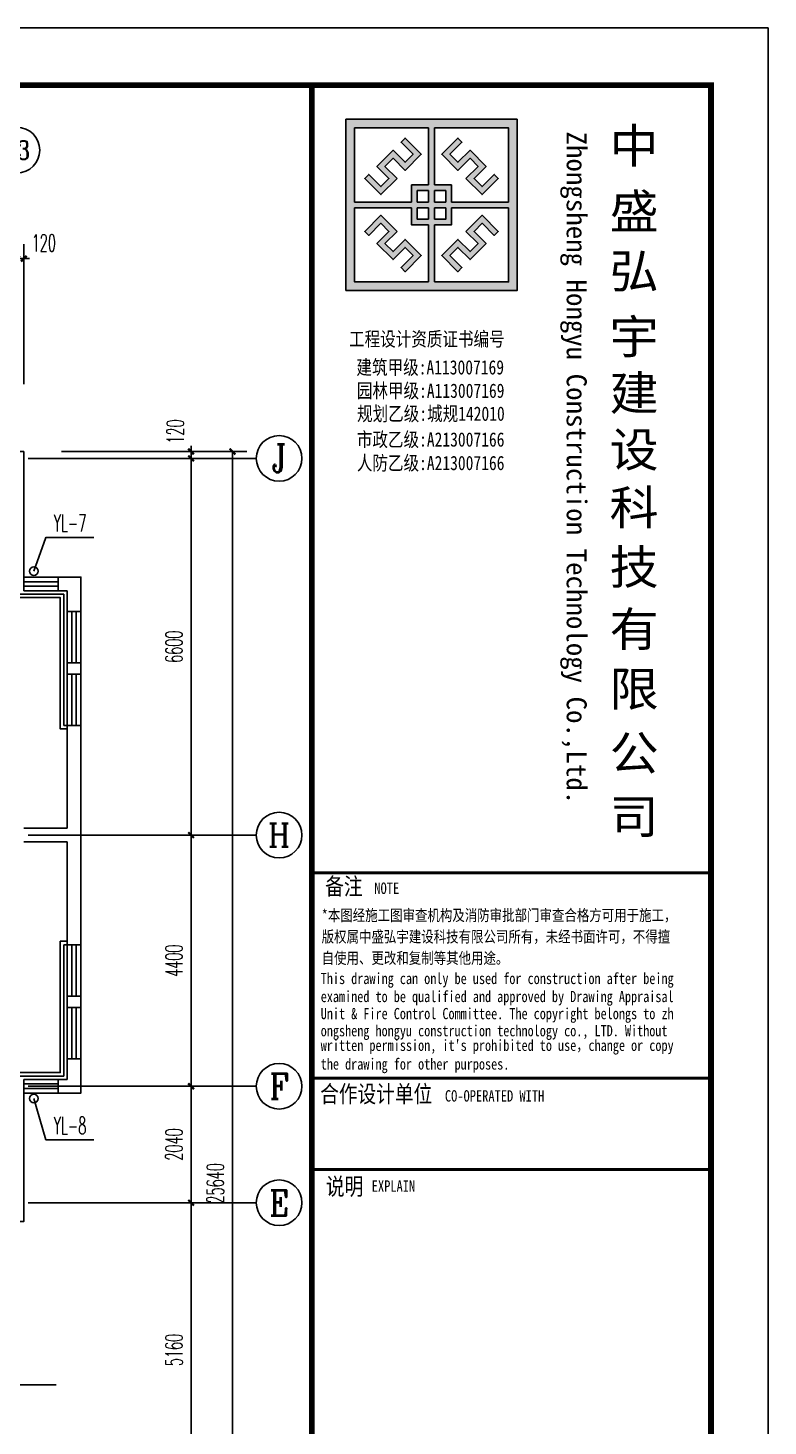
# Model space of a CAD drawing. Header units: inches. Extents: x -1293886 to -986005, y -15154 to 203628.
# Drawn here: x -1185059 to -1172084, y 2354 to 26846 of the extents above; entities that cross this region are included whole.
import ezdxf
from ezdxf.enums import TextEntityAlignment as Align

# ---------------------------------------------------------------- set-up
doc = ezdxf.new("R2010")
doc.units = ezdxf.units.IN
doc.header["$LTSCALE"] = 100
doc.header["$MEASUREMENT"] = 0
doc.linetypes.add('W_P', pattern=[7, 6, -1])
doc.layers.get('0').update_dxf_attribs({"color": 252})
for name, color, linetype in [('AXIS_TEXT', 7, 'Continuous'), ('TK', 142, 'Continuous'), ('WP_Y', 6, 'W_P'), ('WP_Y_LGBH', 4, 'Continuous')]:
    doc.layers.add(name, color=color, linetype=linetype)
doc.styles.add('_TCH_AXIS', font='COMPLEX', dxfattribs={"bigfont": 'GBCBIG'})
doc.styles.add('COMPLEX', font='COMPLEX')
doc.styles.add('DIM_FONT', font='bzxw.shx', dxfattribs={"width": 0.55, "bigfont": 'bzhz.shx'})
doc.styles.add('HYZT1', font='SimSun.ttf', dxfattribs={"width": 0.8})
doc.styles.add('HYZT2', font='SIMHEI.TTF', dxfattribs={"width": 0.8})
doc.styles.add('HZ', font='SIMPLEX.SHX', dxfattribs={"width": 0.55, "bigfont": 'HZTXT.SHX'})
doc.styles.add('HZ2', font='ROMAND.SHX', dxfattribs={"width": 0.7, "bigfont": 'HZTXT.SHX'})
doc.styles.get("Standard").update_dxf_attribs({"font": 'txt.shx', "bigfont": 'bzhz.shx'})
doc.dimstyles.new('DIMN', dxfattribs={"dimtxt": 300, "dimasz": 100, "dimexe": 250, "dimexo": 300, "dimgap": 150, "dimtad": 1, "dimdec": 0, "dimzin": 0, "dimdsep": 46, "dimtxsty": 'DIM_FONT', "dimblk": 'ARCHTICK', "dimcen": 0.09, "dimclrt": 7, "dimazin": 2, "dimtfac": 1, "dimtdec": 0, "dimtix": 1, "dimtmove": 2, "dimatfit": 3, "dimldrblk": 'ARCHTICK', "dimfxl": 0, "dimtolj": 1, "dimtzin": 0, "dimarcsym": 0})

# ---------------------------------------------------------------- blocks, each defined once
blk = doc.blocks.new('_ArchTick')
at = {"color": 0, "linetype": 'ByBlock', "const_width": 0.4}
blk.add_lwpolyline([(-0.5, -0.5), (0.5, 0.5)], dxfattribs=at)
blk = doc.blocks.new('*D341')
at = {"color": 0, "lineweight": -2}
for p, q in [((-1184399, 6266), (-1181949, 6266)), ((-1182199, 1106), (-1182199, 6266)), ((-1184399, 1106), (-1181949, 1106))]:
    blk.add_line(p, q, dxfattribs=at)
at = {"layer": 'Defpoints', "color": 0}
for p in [(-1184699, 6266), (-1182199, 6266), (-1184699, 1106)]:
    blk.add_point(p, dxfattribs=at)
at = {"color": 0, "lineweight": -2, "xscale": 100, "yscale": 100, "zscale": 100}
for p, rotation in [((-1182199, 6266), 90), ((-1182199, 1106), 270)]:
    blk.add_blockref('_ArchTick', p, dxfattribs=dict(at, rotation=rotation))
at = {"color": 7, "insert": (-1182499, 3686), "char_height": 300, "attachment_point": 5, "rotation": 90, "style": 'HZ'}
blk.add_mtext('\\A1;5160', dxfattribs=at)
blk = doc.blocks.new('*D342')
at = {"color": 0, "lineweight": -2}
for p, q in [((-1184399, 8306), (-1181949, 8306)), ((-1182199, 6266), (-1182199, 8306)), ((-1184399, 6266), (-1181949, 6266))]:
    blk.add_line(p, q, dxfattribs=at)
at = {"layer": 'Defpoints', "color": 0}
for p in [(-1184699, 8306), (-1182199, 8306), (-1184699, 6266)]:
    blk.add_point(p, dxfattribs=at)
at = {"color": 0, "lineweight": -2, "xscale": 100, "yscale": 100, "zscale": 100}
for p, rotation in [((-1182199, 8306), 90), ((-1182199, 6266), 270)]:
    blk.add_blockref('_ArchTick', p, dxfattribs=dict(at, rotation=rotation))
at = {"color": 7, "insert": (-1182499, 7286), "char_height": 300, "attachment_point": 5, "rotation": 90, "style": 'HZ'}
blk.add_mtext('\\A1;2040', dxfattribs=at)
blk = doc.blocks.new('*D343')
at = {"color": 0, "lineweight": -2}
for p, q in [((-1184399, 12706), (-1181949, 12706)), ((-1182199, 8306), (-1182199, 12706)), ((-1184399, 8306), (-1181949, 8306))]:
    blk.add_line(p, q, dxfattribs=at)
at = {"layer": 'Defpoints', "color": 0}
for p in [(-1184699, 12706), (-1182199, 12706), (-1184699, 8306)]:
    blk.add_point(p, dxfattribs=at)
at = {"color": 0, "lineweight": -2, "xscale": 100, "yscale": 100, "zscale": 100}
for p, rotation in [((-1182199, 12706), 90), ((-1182199, 8306), 270)]:
    blk.add_blockref('_ArchTick', p, dxfattribs=dict(at, rotation=rotation))
at = {"color": 7, "insert": (-1182499, 10506), "char_height": 300, "attachment_point": 5, "rotation": 90, "style": 'HZ'}
blk.add_mtext('\\A1;4400', dxfattribs=at)
blk = doc.blocks.new('*D344')
at = {"color": 0, "lineweight": -2}
for p, q in [((-1184399, 19306), (-1181949, 19306)), ((-1182199, 12706), (-1182199, 19306)), ((-1184399, 12706), (-1181949, 12706))]:
    blk.add_line(p, q, dxfattribs=at)
at = {"layer": 'Defpoints', "color": 0}
for p in [(-1184699, 19306), (-1182199, 19306), (-1184699, 12706)]:
    blk.add_point(p, dxfattribs=at)
at = {"color": 0, "lineweight": -2, "xscale": 100, "yscale": 100, "zscale": 100}
for p, rotation in [((-1182199, 19306), 90), ((-1182199, 12706), 270)]:
    blk.add_blockref('_ArchTick', p, dxfattribs=dict(at, rotation=rotation))
at = {"color": 7, "insert": (-1182499, 16006), "char_height": 300, "attachment_point": 5, "rotation": 90, "style": 'HZ'}
blk.add_mtext('\\A1;6600', dxfattribs=at)
blk = doc.blocks.new('*D345')
at = {"color": 0, "lineweight": -2}
for p, q in [((-1184399, 19426), (-1181949, 19426)), ((-1182199, 19426), (-1182199, 19526)), ((-1182199, 19306), (-1182199, 19426)), ((-1184399, 19306), (-1181949, 19306)), ((-1182199, 19306), (-1182199, 19206))]:
    blk.add_line(p, q, dxfattribs=at)
at = {"layer": 'Defpoints', "color": 0}
for p in [(-1184699, 19426), (-1182199, 19426), (-1184699, 19306)]:
    blk.add_point(p, dxfattribs=at)
at = {"color": 0, "lineweight": -2, "xscale": 100, "yscale": 100, "zscale": 100}
for p, rotation in [((-1182199, 19426), 270), ((-1182199, 19306), 90)]:
    blk.add_blockref('_ArchTick', p, dxfattribs=dict(at, rotation=rotation))
at = {"color": 7, "insert": (-1182474, 19776), "char_height": 300, "attachment_point": 5, "rotation": 90, "style": 'HZ'}
blk.add_mtext('\\A1;120', dxfattribs=at)
blk = doc.blocks.new('*D346')
at = {"color": 0, "lineweight": -2}
for p, q in [((-1184473, 19426), (-1181223, 19426)), ((-1181473, -6214), (-1181473, 19426)), ((-1184473, -6214), (-1181223, -6214))]:
    blk.add_line(p, q, dxfattribs=at)
at = {"layer": 'Defpoints', "color": 0}
for p in [(-1184773, 19426), (-1181473, 19426), (-1184773, -6214)]:
    blk.add_point(p, dxfattribs=at)
at = {"color": 0, "lineweight": -2, "xscale": 100, "yscale": 100, "zscale": 100}
for p, rotation in [((-1181473, 19426), 90), ((-1181473, -6214), 270)]:
    blk.add_blockref('_ArchTick', p, dxfattribs=dict(at, rotation=rotation))
at = {"color": 7, "insert": (-1181773, 6606), "char_height": 300, "attachment_point": 5, "rotation": 90, "style": 'HZ'}
blk.add_mtext('\\A1;25640', dxfattribs=at)
blk = doc.blocks.new('*D368')
at = {"color": 0, "lineweight": -2}
for p, q in [((-1185251, 20606), (-1185251, 23056)), ((-1185131, 20606), (-1185131, 23056)), ((-1185251, 22806), (-1185351, 22806)), ((-1185251, 22806), (-1185131, 22806)), ((-1185131, 22806), (-1185031, 22806))]:
    blk.add_line(p, q, dxfattribs=at)
at = {"layer": 'Defpoints', "color": 0}
for p in [(-1185131, 22806), (-1185251, 20306), (-1185131, 20306)]:
    blk.add_point(p, dxfattribs=at)
at = {"color": 0, "lineweight": -2, "xscale": 100, "yscale": 100, "zscale": 100}
blk.add_blockref('_ArchTick', (-1185251, 22806), dxfattribs=at)
at = {"color": 0, "lineweight": -2, "xscale": 100, "yscale": 100, "zscale": 100, "rotation": 180}
blk.add_blockref('_ArchTick', (-1185131, 22806), dxfattribs=at)
at = {"color": 7, "insert": (-1184781, 23081), "char_height": 300, "attachment_point": 5, "style": 'HZ'}
blk.add_mtext('\\A1;120', dxfattribs=at)
blk = doc.blocks.new('_AXISO')
blk.add_circle((0, 0), 0.5)
at = {"layer": 'AXIS_TEXT', "style": 'COMPLEX', "width": 1.041667}
blk.add_attdef('A', text='', height=0.56, dxfattribs=at).set_placement((-0.25, -0.28), (0.25, -0.28), align=Align.FIT)
blk = doc.blocks.new('$TCHSYS$WIN2D')
for p, q in [((-0.5, 0.5), (0.5, 0.5)), ((-0.5, 0.5), (-0.5, -0.5)), ((0.5, 0.5), (0.5, -0.5)), ((0.5, 0.167), (-0.5, 0.167)), ((0.5, -0.167), (-0.5, -0.167)), ((-0.5, -0.5), (0.5, -0.5))]:
    blk.add_line(p, q)
blk = doc.blocks.new('$LIGUAN')
at = {"color": 0, "linetype": 'Continuous'}
blk.add_circle((0, 0), 0.5, dxfattribs=at)
at = {"color": 0, "flags": 1}
for tag in ['THICK', 'BG_D', 'BG_T']:
    blk.add_attdef(tag, (0, 0), '', height=0.0001, dxfattribs=at)
blk = doc.blocks.new('A$C05385F37')
at = {"layer": 'TK'}
h = blk.add_hatch(color=256, dxfattribs=at)
h.paths.add_polyline_path([(-4400, -1600), (-7400, -1600), (-7400, -4600), (-4400, -4600)])
h.paths.add_polyline_path([(-4550, -3150), (-4550, -4450), (-5850, -4450), (-5850, -3450), (-5550, -3450), (-5550, -3150)], flags=16)
h.paths.add_polyline_path([(-4550, -3050), (-5550, -3050), (-5550, -2750), (-5850, -2750), (-5850, -1750), (-4550, -1750)], flags=16)
h.paths.add_polyline_path([(-4730, -3563), (-4801, -3634), (-5013, -3422), (-5154, -3563), (-4943, -3775), (-5225, -4058), (-5437, -3846), (-5578, -3987), (-5366, -4199), (-5437, -4270), (-5720, -3987), (-5437, -3704), (-5225, -3917), (-5084, -3775), (-5296, -3563), (-5013, -3280)], flags=0)
h.paths.add_polyline_path([(-5013, -2920), (-5296, -2637), (-5084, -2425), (-5225, -2283), (-5437, -2496), (-5720, -2213), (-5437, -1930), (-5366, -2001), (-5578, -2213), (-5437, -2354), (-5225, -2142), (-4943, -2425), (-5154, -2637), (-5013, -2778), (-4801, -2566), (-4730, -2637)], flags=0)
h.paths.add_polyline_path([(-5650, -3150), (-5650, -3350), (-5850, -3350), (-5850, -3150)], flags=16)
h.paths.add_polyline_path([(-5650, -3050), (-5850, -3050), (-5850, -2850), (-5650, -2850)], flags=16)
h.paths.add_polyline_path([(-5950, -3150), (-5950, -3350), (-6150, -3350), (-6150, -3150)], flags=16)
h.paths.add_polyline_path([(-5950, -3050), (-6150, -3050), (-6150, -2850), (-5950, -2850)], flags=16)
h.paths.add_polyline_path([(-5950, -3450), (-5950, -4450), (-7250, -4450), (-7250, -3150), (-6250, -3150), (-6250, -3450)], flags=16)
h.paths.add_polyline_path([(-5950, -2750), (-6250, -2750), (-6250, -3050), (-7250, -3050), (-7250, -1750), (-5950, -1750)], flags=16)
h.paths.add_polyline_path([(-6080, -3987), (-6363, -4270), (-6434, -4199), (-6222, -3987), (-6363, -3846), (-6575, -4058), (-6857, -3775), (-6646, -3563), (-6787, -3422), (-6999, -3634), (-7070, -3563), (-6787, -3280), (-6504, -3563), (-6716, -3775), (-6575, -3917), (-6363, -3704)], flags=0)
h.paths.add_polyline_path([(-6080, -2213), (-6363, -2496), (-6575, -2283), (-6716, -2425), (-6504, -2637), (-6787, -2920), (-7070, -2637), (-6999, -2566), (-6787, -2778), (-6646, -2637), (-6857, -2425), (-6575, -2142), (-6363, -2354), (-6222, -2213), (-6434, -2001), (-6363, -1930)], flags=0)
for points in [[(-6575, -2283), (-6363, -2496), (-6080, -2213), (-6363, -1930), (-6434, -2001), (-6222, -2213), (-6363, -2354), (-6575, -2142), (-6857, -2425), (-6646, -2637), (-6787, -2778), (-6999, -2566), (-7070, -2637), (-6787, -2920), (-6504, -2637), (-6716, -2425)], [(-5084, -2425), (-5296, -2637), (-5013, -2920), (-4730, -2637), (-4801, -2566), (-5013, -2778), (-5154, -2637), (-4943, -2425), (-5225, -2142), (-5437, -2354), (-5578, -2213), (-5366, -2001), (-5437, -1930), (-5720, -2213), (-5437, -2496), (-5225, -2283)], [(-6716, -3775), (-6504, -3563), (-6787, -3280), (-7070, -3563), (-6999, -3634), (-6787, -3422), (-6646, -3563), (-6857, -3775), (-6575, -4058), (-6363, -3846), (-6222, -3987), (-6434, -4199), (-6363, -4270), (-6080, -3987), (-6363, -3704), (-6575, -3917)], [(-5225, -3917), (-5437, -3704), (-5720, -3987), (-5437, -4270), (-5366, -4199), (-5578, -3987), (-5437, -3846), (-5225, -4058), (-4943, -3775), (-5154, -3563), (-5013, -3422), (-4801, -3634), (-4730, -3563), (-5013, -3280), (-5296, -3563), (-5084, -3775)]]:
    blk.add_hatch(color=256, dxfattribs=at).paths.add_polyline_path(points)
for p, q in [((-8000, -1000), (-1000, -1000)), ((-1000, -1000), (-1000, -26100)), ((-5950, -1750), (-5950, -2750)), ((-5850, -1750), (-5850, -2750)), ((-5950, -2850), (-5950, -3050)), ((-5850, -2850), (-5850, -3050)), ((-7250, -3050), (-6250, -3050)), ((-7250, -3150), (-6250, -3150)), ((-6150, -3050), (-5950, -3050)), ((-6150, -3150), (-5950, -3150)), ((-5950, -3150), (-5950, -3350)), ((-5850, -3050), (-5650, -3050)), ((-5850, -3150), (-5650, -3150)), ((-5850, -3150), (-5850, -3350)), ((-5550, -3050), (-4550, -3050)), ((-5550, -3150), (-4550, -3150)), ((-5950, -3450), (-5950, -4450)), ((-5850, -3450), (-5850, -4450)), ((-8000, -14800), (-1000, -14800))]:
    blk.add_line(p, q, dxfattribs=at)
for points, const_width in [([(-8000, -1000), (-8000, -41000)], 100), ([(-8000, -14800), (-1000, -14800)], 50), ([(-1000, -18400), (-8000, -18400)], 50), ([(-1000, -20000), (-8000, -20000)], 50)]:
    blk.add_lwpolyline(points, dxfattribs=dict(at, const_width=const_width))
for points in [[(-7400, -4600), (-4400, -4600), (-4400, -1600), (-7400, -1600)], [(-6504, -2637), (-6787, -2920), (-7070, -2637), (-6999, -2566), (-6787, -2778), (-6646, -2637), (-6857, -2425), (-6575, -2142), (-6363, -2354), (-6222, -2213), (-6434, -2001), (-6363, -1930), (-6080, -2213), (-6363, -2496), (-6575, -2283), (-6716, -2425)], [(-5296, -2637), (-5013, -2920), (-4730, -2637), (-4801, -2566), (-5013, -2778), (-5154, -2637), (-4943, -2425), (-5225, -2142), (-5437, -2354), (-5578, -2213), (-5366, -2001), (-5437, -1930), (-5720, -2213), (-5437, -2496), (-5225, -2283), (-5084, -2425)], [(-6504, -3563), (-6787, -3280), (-7070, -3563), (-6999, -3634), (-6787, -3422), (-6646, -3563), (-6857, -3775), (-6575, -4058), (-6363, -3846), (-6222, -3987), (-6434, -4199), (-6363, -4270), (-6080, -3987), (-6363, -3704), (-6575, -3917), (-6716, -3775)], [(-5296, -3563), (-5013, -3280), (-4730, -3563), (-4801, -3634), (-5013, -3422), (-5154, -3563), (-4943, -3775), (-5225, -4058), (-5437, -3846), (-5578, -3987), (-5366, -4199), (-5437, -4270), (-5720, -3987), (-5437, -3704), (-5225, -3917), (-5084, -3775)]]:
    blk.add_lwpolyline(points, close=True, dxfattribs=at)
for points in [[(-5950, -1750), (-7250, -1750), (-7250, -3050)], [(-4550, -3050), (-4550, -1750), (-5850, -1750)], [(-5950, -2750), (-6250, -2750), (-6250, -3050)], [(-5950, -2850), (-6150, -2850), (-6150, -3050)], [(-5550, -3050), (-5550, -2750), (-5850, -2750)], [(-5650, -3050), (-5650, -2850), (-5850, -2850)], [(-7250, -3150), (-7250, -4450), (-5950, -4450)], [(-6250, -3150), (-6250, -3450), (-5950, -3450)], [(-6150, -3150), (-6150, -3350), (-5950, -3350)], [(-5850, -4450), (-4550, -4450), (-4550, -3150)], [(-5850, -3350), (-5650, -3350), (-5650, -3150)], [(-5850, -3450), (-5550, -3450), (-5550, -3150)]]:
    blk.add_lwpolyline(points, dxfattribs=at)
for s, height, style, width, p in [('中', 600, 'HYZT2', 1.05, (-2778, -2366)), ('盛', 600, 'HYZT2', 1.05, (-2778, -3515)), ('弘', 600, 'HYZT2', 1.05, (-2778, -4559)), ('宇', 600, 'HYZT2', 1.05, (-2778, -5708)), ('工程设计资质证书编号', 250, 'HYZT1', 0.8, (-7346, -5574)), ('建', 600, 'HYZT2', 1.05, (-2778, -6696)), ('设', 600, 'HYZT2', 1.05, (-2778, -7687)), ('科', 600, 'HYZT2', 1.05, (-2778, -8702)), ('技', 600, 'HYZT2', 1.05, (-2778, -9744)), ('有', 600, 'HYZT2', 1.05, (-2778, -10833)), ('限', 600, 'HYZT2', 1.05, (-2778, -11880)), ('公', 600, 'HYZT2', 1.05, (-2778, -13003)), ('司', 600, 'HYZT2', 1.05, (-2778, -14115)), ('备注', 300, 'HYZT1', 0.8, (-7763, -15187)), ('NOTE', 200, 'HYZT1', 0.8, (-6902, -15171)), ('*本图经施工图审查机构及消防审批部门审查合格方可用于施工，', 200, 'HYZT1', 0.8, (-7826, -15644)), ('版权属中盛弘宇建设科技有限公司所有，未经书面许可，不得擅', 200, 'HYZT1', 0.8, (-7826, -16019)), ('自使用、更改和复制等其他用途。', 200, 'HYZT1', 0.8, (-7826, -16394)), ('This drawing can only be used for construction after being ', 196, 'HYZT1', 0.8, (-7842, -16750)), ('examined to be qualified and approved by Drawing Appraisal ', 196, 'HYZT1', 0.8, (-7842, -17066)), ('Unit & Fire Control Committee. The copyright belongs to zh', 196, 'HYZT1', 0.8, (-7842, -17365)), ('ongsheng hongyu construction technology co., LTD. Without ', 196, 'HYZT1', 0.8, (-7842, -17665)), ("written permission, it's prohibited to use，change or copy ", 196, 'HYZT1', 0.8, (-7842, -17921)), ('the drawing for other purposes.', 196, 'HYZT1', 0.8, (-7842, -18248)), ('合作设计单位', 300, 'HYZT1', 0.8, (-7852, -18825)), ('CO-OPERATED WITH', 200, 'HYZT1', 0.8, (-5665, -18809)), ('说明', 300, 'HYZT1', 0.8, (-7751, -20445)), ('EXPLAIN', 200, 'HYZT1', 0.8, (-6948, -20388))]:
    blk.add_text(s, height=height, dxfattribs=dict(at, style=style, width=width)).set_placement(p)
at = {"layer": 'TK', "style": 'HYZT2', "width": 0.99}
blk.add_text('Zhongsheng Hongyu Construction Technology Co.,Ltd.', height=350, rotation=270, dxfattribs=at).set_placement((-3530, -1814))
at = {"layer": 'TK', "style": 'HYZT1', "width": 0.8}
for s, p in [('建筑甲级:A113007169', (-5922, -5945)), ('园林甲级:A113007169', (-5915, -6355)), ('规划乙级:城规142010', (-5911, -6757)), ('市政乙级:A213007166', (-5915, -7209)), ('人防乙级:A213007166', (-5915, -7621))]:
    blk.add_text(s, height=250, dxfattribs=at).set_placement(p, align=Align.MIDDLE_CENTER)

msp = doc.modelspace()

# ---------------------------------------------------------------- linework, layer by layer
for p, q in [((-1185055.3, 19306), (-1181055.3, 19306)), ((-1184131.2, 17226), (-1184531.2, 17226)), ((-1184531.2, 17226), (-1184531.2, 16986)), ((-1184131.2, 16626), (-1184131.2, 17226)), ((-1184531.2, 16986), (-1184371.2, 16986)), ((-1184371.2, 16986), (-1184371.2, 16626)), ((-1184371.2, 16626), (-1184131.2, 16626)), ((-1184131.2, 15726), (-1184371.2, 15726)), ((-1184371.2, 15726), (-1184371.2, 15526)), ((-1184131.2, 15526), (-1184131.2, 15726)), ((-1184371.2, 15526), (-1184131.2, 15526)), ((-1184131.2, 14626), (-1184371.2, 14626)), ((-1184371.2, 14626), (-1184371.2, 12826)), ((-1184131.2, 12706), (-1184131.2, 14626)), ((-1185131.2, 12826), (-1184371.2, 12826)), ((-1185131.2, 12586), (-1184371.2, 12586)), ((-1185055.3, 12706), (-1181055.3, 12706)), ((-1184371.2, 12586), (-1184371.2, 10786)), ((-1184131.2, 10786), (-1184131.2, 12706)), ((-1184371.2, 10786), (-1184131.2, 10786)), ((-1184131.2, 9886), (-1184371.2, 9886)), ((-1184371.2, 9886), (-1184371.2, 9686)), ((-1184131.2, 9686), (-1184131.2, 9886)), ((-1184371.2, 9686), (-1184131.2, 9686)), ((-1184131.2, 8786), (-1184371.2, 8786)), ((-1184371.2, 8786), (-1184371.2, 8426)), ((-1184131.2, 8306), (-1184131.2, 8786)), ((-1184371.2, 8426), (-1184531.2, 8426)), ((-1184531.2, 8426), (-1184531.2, 8186)), ((-1185055.3, 8306), (-1181055.3, 8306)), ((-1184531.2, 8186), (-1184371.2, 8186)), ((-1184371.2, 8186), (-1184371.2, 8186)), ((-1184371.2, 8186), (-1184131.2, 8186)), ((-1184131.2, 8186), (-1184131.2, 8306)), ((-1185055.3, 6266), (-1181055.3, 6266))]:
    msp.add_line(p, q)
for points in [[(-1185131.2, 19426), (-1221671.2, 19426), (-1221671.2, 8426), (-1224271.2, 8426), (-1224271.2, -6274), (-1215371.2, -6274), (-1215371.2, -2014), (-1214831.2, -2014), (-1214831.2, 1226), (-1215431.2, 1226), (-1215431.2, 8186), (-1190471.2, 8186), (-1190471.2, 6146), (-1185371.2, 6146), (-1185371.2, 5936), (-1185131.2, 5936), (-1185131.2, 8186), (-1184131.2, 8186), (-1184131.2, 17226), (-1185131.2, 17226), (-1185131.2, 19426)], [(-1184431.2, 14626), (-1184371.2, 14626), (-1184371.2, 14566), (-1184491.2, 14566), (-1184491.2, 16866), (-1185371.2, 16866), (-1185371.2, 16986), (-1185311.2, 16986), (-1185311.2, 16926), (-1184431.2, 16926), (-1184431.2, 14626)], [(-1184431.2, 10785.9), (-1184371.2, 10785.9), (-1184371.2, 10845.9), (-1184491.2, 10845.9), (-1184491.2, 8545.9), (-1185371.2, 8545.9), (-1185371.2, 8425.9), (-1185311.2, 8425.9), (-1185311.2, 8485.9), (-1184431.2, 8485.9), (-1184431.2, 10785.9)], [(-1184566.7, 3073.7), (-1192936.3, 3073.7), (-1193036.3, 3373.7), (-1193036.3, 2773.7), (-1193136.3, 3073.7), (-1202633.6, 3073.7)]]:
    msp.add_lwpolyline(points)
at = {"layer": 'TK'}
msp.add_lwpolyline([(-1231483.7, -15153.6), (-1172083.7, -15153.6), (-1172083.7, 26846.4), (-1231483.7, 26846.4)], close=True, dxfattribs=at)
at = {"layer": 'TK', "const_width": 100}
msp.add_lwpolyline([(-1228983.7, -14153.6), (-1173083.7, -14153.6), (-1173083.7, 25846.4), (-1228983.7, 25846.4)], close=True, dxfattribs=at)
at = {"layer": 'WP_Y_LGBH'}
for points in [[(-1184954, 17331.8), (-1184742.2, 17922.3), (-1183902.2, 17922.3)], [(-1184954, 8091.3), (-1184742.2, 7369.4), (-1183902.2, 7369.4)]]:
    msp.add_lwpolyline(points, dxfattribs=at)

# ---------------------------------------------------------------- block references
at = {"color": 4}
msp.add_blockref('A$C05385F37', (-1172083.7, 26846.4), dxfattribs=at)
ref = msp.add_blockref('_AXISO', (-1185251.2, 24706), dxfattribs=dict(xscale=800, yscale=800, zscale=800))
ref.add_attrib('A', '13', dxfattribs={"layer": 'AXIS_TEXT', "height": 328.45, "style": '_TCH_AXIS'}).set_placement((-1185477.9, 24541.8), (-1185024.4, 24541.8), align=Align.FIT)
ref = msp.add_blockref('_AXISO', (-1180655.3, 19306), dxfattribs=dict(xscale=800, yscale=800, zscale=800))
ref.add_attrib('A', 'J', dxfattribs={"layer": 'AXIS_TEXT', "height": 496.1, "style": '_TCH_AXIS'}).set_placement((-1180785.2, 19057.9), (-1180525.4, 19057.9), align=Align.FIT)
for p, xscale, yscale, zscale, rotation in [((-1184831.2, 17106), -600, -240, -600, 180), ((-1184251.2, 16176), 900, 240, 900, 90), ((-1184251.2, 15076), 900, 240, 900, 90), ((-1184251.2, 10336), 900, 240, 900, 90), ((-1184251.2, 9236), 900, 240, 900, 90)]:
    msp.add_blockref('$TCHSYS$WIN2D', p, dxfattribs=dict(xscale=xscale, yscale=yscale, zscale=zscale, rotation=rotation))
ref = msp.add_blockref('_AXISO', (-1180655.3, 12706), dxfattribs=dict(xscale=800, yscale=800, zscale=800))
ref.add_attrib('A', 'H', dxfattribs={"layer": 'AXIS_TEXT', "height": 405.5, "style": '_TCH_AXIS'}).set_placement((-1180848.4, 12503.2), (-1180462.2, 12503.2), align=Align.FIT)
ref = msp.add_blockref('_AXISO', (-1180655.3, 8306), dxfattribs=dict(xscale=800, yscale=800, zscale=800))
ref.add_attrib('A', 'F', dxfattribs={"layer": 'AXIS_TEXT', "height": 445.4, "style": '_TCH_AXIS'}).set_placement((-1180825, 8083.3), (-1180485.6, 8083.3), align=Align.FIT)
at = {"xscale": 600, "yscale": 240, "zscale": 600}
msp.add_blockref('$TCHSYS$WIN2D', (-1184831.2, 8306), dxfattribs=at)
ref = msp.add_blockref('_AXISO', (-1180655.3, 6266), dxfattribs=dict(xscale=800, yscale=800, zscale=800))
ref.add_attrib('A', 'E', dxfattribs={"layer": 'AXIS_TEXT', "height": 445.4, "style": '_TCH_AXIS'}).set_placement((-1180825, 6043.3), (-1180485.6, 6043.3), align=Align.FIT)
at = {"layer": 'WP_Y', "xscale": 150, "yscale": 150, "zscale": 150}
for p in [(-1184954, 17331.8), (-1184954, 8091.3)]:
    msp.add_blockref('$LIGUAN', p, dxfattribs=at)

# ---------------------------------------------------------------- texts
at = {"layer": 'WP_Y_LGBH', "style": 'HZ2', "width": 0.55}
for s, p in [('YL-7', (-1184322.2, 18022.3)), ('YL-8', (-1184322.2, 7469.4))]:
    msp.add_text(s, height=300, dxfattribs=at).set_placement(p, align=Align.CENTER)

# ---------------------------------------------------------------- dimensions: what is measured, and where the dimension line sits
for base, p1, p2, angle, picture, middle in [((-1185131.2, 22806), (-1185251.2, 20306), (-1185131.2, 20306), 0, '*D368', (-1184781.2, 23081)), ((-1182199.2, 19426), (-1184699.2, 19306), (-1184699.2, 19426), 90, '*D345', (-1182474.2, 19776))]:
    dim = msp.add_linear_dim(base=base, p1=p1, p2=p2, angle=angle, dimstyle='DIMN', override={"dimtxsty": 'HZ'})
    dim.commit()
    dim.dimension.update_dxf_attribs({"geometry": picture, "text_midpoint": middle, "dimtype": 161})
for p1, p2, distance, picture, middle in [((-1184772.6, -6214), (-1184772.6, 19426), -3300, '*D346', (-1181772.6, 6606)), ((-1184699.2, 12706), (-1184699.2, 19306), -2500, '*D344', (-1182499.2, 16006)), ((-1184699.2, 8306), (-1184699.2, 12706), -2500, '*D343', (-1182499.2, 10506)), ((-1184699.2, 6266), (-1184699.2, 8306), -2500, '*D342', (-1182499.2, 7286)), ((-1184699.2, 1106), (-1184699.2, 6266), -2500, '*D341', (-1182499.2, 3686))]:
    dim = msp.add_aligned_dim(p1=p1, p2=p2, distance=distance, dimstyle='DIMN', override={"dimtxsty": 'HZ'})
    dim.commit()
    dim.dimension.update_dxf_attribs({"geometry": picture, "text_midpoint": middle})

doc.saveas('drawing.dxf')
